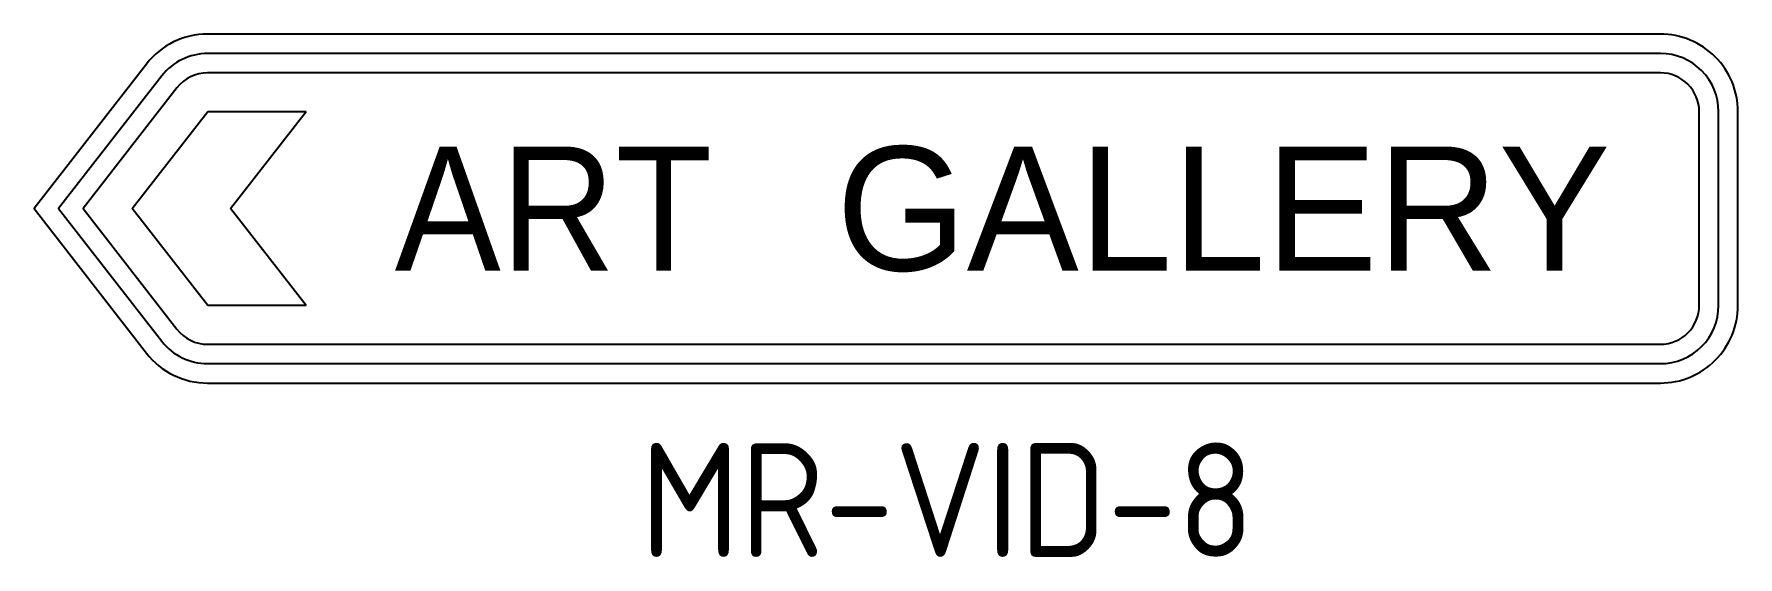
# Model space of a CAD drawing. Extents: x 65.2 to 102.6, y 185.7 to 197.2.
import ezdxf
from ezdxf.enums import TextEntityAlignment as Align

# ---------------------------------------------------------------- set-up
doc = ezdxf.new("R2010")
doc.units = 0
doc.header["$LTSCALE"] = 12
doc.header["$MEASUREMENT"] = 0
doc.layers.add('L18', color=4, linetype='CONTINUOUS')
doc.layers.add('T25', color=1, linetype='CONTINUOUS')
doc.styles.add('DSERIES', font='Dseries')
doc.styles.add('ISO', font='iso')

msp = doc.modelspace()

# ---------------------------------------------------------------- linework, layer by layer
at = {"layer": 'L18'}
for p, q in [((67.304, 193.339), (68.964, 195.464)), ((68.964, 195.464), (71.122, 195.464)), ((69.462, 193.339), (71.122, 195.464)), ((68.964, 191.214), (67.304, 193.339)), ((71.122, 191.214), (69.462, 193.339)), ((71.122, 191.214), (68.964, 191.214))]:
    msp.add_line(p, q, dxfattribs=at)
for points in [[(100.85, 197.164), (68.958, 197.164, 0.23137), (67.616, 196.508), (65.15, 193.339), (67.616, 190.17, 0.23137), (68.958, 189.514), (100.85, 189.514, 0.414214), (102.55, 191.214), (102.55, 195.464, 0.414214)], [(100.85, 196.739), (68.958, 196.739, 0.23137), (67.952, 196.247), (65.689, 193.339), (67.952, 190.431, 0.23137), (68.958, 189.939), (100.85, 189.939, 0.414214), (102.125, 191.214), (102.125, 195.464, 0.414214)], [(100.85, 196.314), (68.958, 196.314, 0.23137), (68.287, 195.986), (66.227, 193.339), (68.287, 190.692, 0.23137), (68.958, 190.364), (100.85, 190.364, 0.414214), (101.7, 191.214), (101.7, 195.464, 0.414214)]]:
    msp.add_lwpolyline(points, format="xyb", close=True, dxfattribs=at)

# ---------------------------------------------------------------- texts
at = {"layer": 'L18', "style": 'DSERIES'}
for s, width, p, p2 in [('ART', 0.981801, (73.068, 191.979), (80.038, 191.979)), ('GALLERY', 0.983981, (82.758, 191.979), (99.754, 191.979))]:
    msp.add_text(s, height=2.72, dxfattribs=dict(at, width=width)).set_placement(p, p2, align=Align.FIT)
at = {"layer": 'T25', "style": 'ISO'}
msp.add_text('MR-VID-8', height=2.5, dxfattribs=at).set_placement((85.194, 185.702), align=Align.CENTER)

doc.saveas('drawing.dxf')
